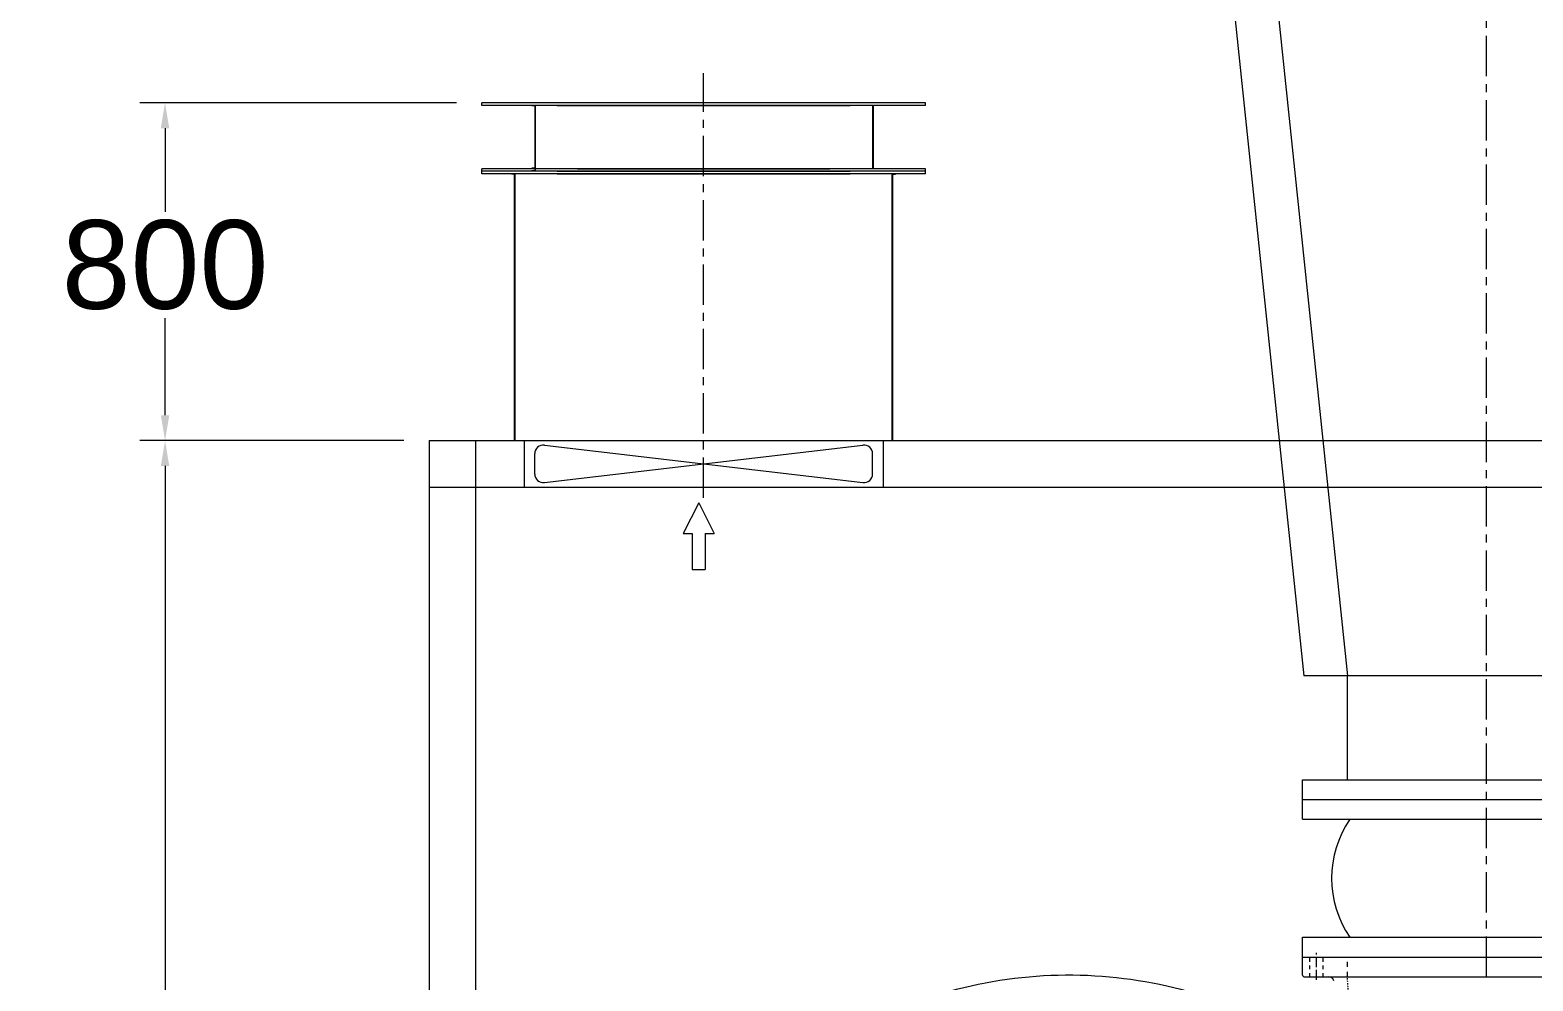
# Model space of a CAD drawing. Header units: millimetres. Extents: x -186 to 966092, y 1050 to 737262.
# Drawn here: x 136012 to 226377, y 559086 to 616299 of the extents above; entities that cross this region are included whole.
import ezdxf

# ---------------------------------------------------------------- set-up
doc = ezdxf.new("R2010")
doc.units = ezdxf.units.MM
doc.header["$LTSCALE"] = 25.4
for name, pattern in [('ACAD_ISO04W100', [30, 24, -3, 0, -3]), ('CENTER', [50.8, 31.75, -6.35, 6.35, -6.35]), ('EB_DASH', [6, 3, -3])]:
    doc.linetypes.add(name, pattern=pattern)
doc.layers.get('Defpoints').update_dxf_attribs({"lineweight": 5})
doc.layers.add('CAXA1', color=5, linetype='CENTER', lineweight=5)
doc.styles.add('Roman', font='arial.ttf')
doc.styles.get("Standard").update_dxf_attribs({"font": 'arial.ttf'})
doc.dimstyles.new('ISO-25', dxfattribs={"dimscale": 30, "dimtxt": 38.1, "dimasz": 38.1, "dimexe": 50.8, "dimexo": 50.8, "dimgap": 15.875, "dimtad": 1, "dimtih": 1, "dimtoh": 1, "dimdec": 1, "dimlfac": 0.03937, "dimdsep": 46, "dimtxsty": 'Standard', "dimcen": 63.5, "dimclrd": 7, "dimclre": 7, "dimclrt": 7, "dimadec": 0, "dimazin": 0, "dimtfac": 1, "dimtdec": 1, "dimtmove": 0, "dimatfit": 3, "dimfxl": 25.4, "dimlwd": 5, "dimlwe": 5, "dimarcsym": 0})

# ---------------------------------------------------------------- blocks, each defined once
blk = doc.blocks.new('*D238')
at = {"color": 7, "linetype": 'Continuous', "lineweight": 5, "transparency": 16777216}
for p, q in [((158480, 591598), (142605, 591598)), ((144129, 590074), (144129, 540528)), ((144129, 491522), (144129, 534129)), ((152068, 489998), (142605, 489998))]:
    blk.add_line(p, q, dxfattribs=at)
at = {"color": 7, "transparency": 16777216}
for points in [[(143875, 590074), (144383, 590074), (144129, 591598)], [(143875, 491522), (144383, 491522), (144129, 489998)]]:
    blk.add_solid(points, dxfattribs=at)
at = {"layer": 'Defpoints', "color": 0, "transparency": 16777216}
for p in [(160004, 591598), (144129, 489998), (153592, 489998)]:
    blk.add_point(p, dxfattribs=at)
at = {"color": 7, "lineweight": 5, "transparency": 16777216, "insert": (144129, 537329), "char_height": 5334, "attachment_point": 5, "style": 'Roman'}
blk.add_mtext('4000', dxfattribs=at)
blk = doc.blocks.new('*D240')
at = {"color": 7, "linetype": 'Continuous', "lineweight": 5, "transparency": 16777216}
for p, q in [((161655, 611918), (142605, 611918)), ((144129, 610394), (144129, 605355)), ((144129, 593122), (144129, 598956)), ((158480, 591598), (142605, 591598))]:
    blk.add_line(p, q, dxfattribs=at)
at = {"color": 7, "transparency": 16777216}
for points in [[(143875, 610394), (144383, 610394), (144129, 611918)], [(143875, 593122), (144383, 593122), (144129, 591598)]]:
    blk.add_solid(points, dxfattribs=at)
at = {"layer": 'Defpoints', "color": 0, "transparency": 16777216}
for p in [(163179, 611918), (144129, 591598), (160004, 591598)]:
    blk.add_point(p, dxfattribs=at)
at = {"color": 7, "lineweight": 5, "transparency": 16777216, "insert": (144129, 602156), "char_height": 5334, "attachment_point": 5, "style": 'Roman'}
blk.add_mtext('800', dxfattribs=at)

msp = doc.modelspace()

# ---------------------------------------------------------------- linework, layer by layer
at = {"color": 7, "lineweight": 5}
for p, q in [((204054.69, 659249.1), (212603.54, 577440.78)), ((206671.86, 659249.1), (215220.7, 577440.78)), ((189849.15, 611917.72), (163179.15, 611917.72)), ((163179.15, 611765.32), (163179.15, 611917.72)), ((189849.15, 611765.32), (189849.15, 611917.72)), ((189849.15, 611765.32), (163179.15, 611765.32)), ((166379.55, 611765.32), (166176.35, 611765.32)), ((166176.35, 611739.92), (166176.35, 611765.32)), ((166354.15, 611739.92), (166176.35, 611739.92)), ((166354.15, 611739.92), (166354.15, 607980.72)), ((166379.55, 611765.32), (166379.55, 607955.32)), ((167713.05, 611765.32), (185315.25, 611765.32)), ((168894.15, 611765.32), (184134.15, 611765.32)), ((186674.15, 611765.32), (186674.15, 607955.32)), ((186699.55, 611739.92), (186699.55, 607980.72)), ((166354.15, 609098.32), (166354.15, 607828.32)), ((166379.55, 609098.32), (166379.55, 607802.92)), ((189849.15, 607955.32), (163179.15, 607955.32)), ((163179.15, 607802.92), (163179.15, 607955.32)), ((189849.15, 607802.92), (163179.15, 607802.92)), ((163179.15, 607650.52), (163179.15, 607802.92)), ((189849.15, 607650.52), (163179.15, 607650.52)), ((165173.05, 607650.52), (164969.85, 607650.52)), ((164969.85, 607625.12), (164969.85, 607650.52)), ((165173.05, 607650.52), (164969.85, 607650.52)), ((164969.85, 607625.12), (164969.85, 607650.52)), ((165147.65, 607625.12), (164969.85, 607625.12)), ((165147.65, 607625.12), (164969.85, 607625.12)), ((165147.65, 591597.72), (165147.65, 607650.52)), ((165173.05, 591597.72), (165173.05, 607650.52)), ((187309.15, 607802.92), (165719.15, 607802.92)), ((166354.15, 607980.72), (166176.35, 607980.72)), ((166176.35, 607980.72), (166176.35, 607955.32)), ((166379.55, 607955.32), (166176.35, 607955.32)), ((166354.15, 607828.32), (166176.35, 607828.32)), ((166176.35, 607828.32), (166176.35, 607802.92)), ((166379.55, 607802.92), (166176.35, 607802.92)), ((167713.05, 607802.92), (185315.25, 607802.92)), ((167713.05, 607650.52), (185315.25, 607650.52)), ((168919.55, 607955.32), (184108.75, 607955.32)), ((168919.55, 607802.92), (184108.75, 607802.92)), ((187855.25, 607650.52), (188058.45, 607650.52)), ((187855.25, 607650.52), (188058.45, 607650.52)), ((187855.25, 591597.72), (187855.25, 607650.52)), ((187880.65, 591597.72), (187880.65, 607650.52)), ((187880.65, 607625.12), (188058.45, 607625.12)), ((187880.65, 607625.12), (188058.45, 607625.12)), ((188058.45, 607625.12), (188058.45, 607650.52)), ((188058.45, 607625.12), (188058.45, 607650.52)), ((189849.15, 607802.92), (189849.15, 607955.32)), ((189849.15, 607650.52), (189849.15, 607802.92)), ((160004.15, 591597.72), (243824.15, 591597.72)), ((160004.15, 591597.72), (160004.15, 489997.72)), ((162798.15, 591597.72), (162798.15, 489997.72)), ((165719.15, 591597.72), (165719.15, 588803.72)), ((166941.98, 589081.81), (186086.32, 591319.64)), ((166941.98, 591319.64), (186086.32, 589081.81)), ((187309.15, 591597.72), (187309.15, 588803.72)), ((166354.15, 589583.5), (166354.15, 590817.95)), ((186674.15, 589583.5), (186674.15, 590817.95)), ((160004.15, 588803.72), (243824.15, 588803.72)), ((176215.08, 587853.72), (175285.05, 586009.67)), ((176215.08, 587853.72), (177145.11, 586009.67)), ((175285.05, 586009.67), (175823.23, 586009.67)), ((175823.23, 586009.67), (175823.23, 583845.54)), ((176606.92, 586009.67), (177145.11, 586009.67)), ((176606.92, 586009.67), (176606.92, 583845.54)), ((175823.23, 583845.54), (176606.92, 583845.54)), ((234570.79, 577440.78), (212603.54, 577440.78)), ((215220.7, 571193.6), (215220.7, 577440.78)), ((212524.75, 571193.6), (234650.18, 571193.6)), ((212524.75, 570003.66), (212524.75, 571193.6)), ((212524.75, 570003.66), (234650.18, 570003.66)), ((212524.75, 568813.72), (212524.75, 570003.66)), ((212524.75, 570003.66), (234650.18, 570003.66)), ((212524.75, 568813.72), (234650.18, 568813.72)), ((212524.75, 561711.27), (234650.18, 561711.27)), ((212524.75, 560521.33), (212524.75, 561711.27)), ((212524.75, 560521.33), (234650.18, 560521.33)), ((212524.75, 559442.95), (212524.75, 560521.33)), ((212636.3, 560521.33), (234538.62, 560521.33)), ((212636.3, 559331.39), (234538.62, 559331.39))]:
    msp.add_line(p, q, dxfattribs=at)
at = {"color": 7, "linetype": 'EB_DASH', "lineweight": 5, "ltscale": 3}
for p, q in [((212952.38, 559331.39), (212952.38, 560521.33)), ((213770.46, 559331.39), (213770.46, 560521.33))]:
    msp.add_line(p, q, dxfattribs=at)
at = {"color": 7, "linetype": 'ACAD_ISO04W100', "lineweight": 5}
msp.add_line((213361.42, 559146.17), (213361.42, 560772.58), dxfattribs=at)
at = {"color": 7, "linetype": 'EB_DASH', "lineweight": 5, "ltscale": 4}
msp.add_line((215220.7, 559331.39), (215220.7, 560521.33), dxfattribs=at)
at = {"color": 7, "linetype": 'EB_DASH', "lineweight": 5}
msp.add_line((215633.44, 553092.57), (215220.7, 559331.39), dxfattribs=at)
at = {"color": 7, "lineweight": 5}
for centre, radius, start, end in [((166862.15, 590817.95), 508, 80.9592229, 180), ((186166.15, 590817.95), 508, 0, 99.0407771), ((166862.15, 589583.5), 508, 180, 279.0407771), ((186166.15, 589583.5), 508, 260.9592229, 0), ((220565.3, 565262.5), 6292.04, 145.6393673, 214.3606327), ((212636.3, 559442.95), 111.56, 180, 270), ((214105.1, 559033.91), 297.48, 10, 90)]:
    msp.add_arc(centre, radius, start, end, dxfattribs=at)
msp.add_open_spline([(176585.43, 548390.93), (177611.46, 549765.7), (180381.72, 552840.7), (185739.6, 556617.52), (192497.82, 559097.47), (199589.84, 559734.26), (206526.12, 558521.44), (211344.58, 556288.85), (213763.06, 554612.97), (214273.67, 554230.98)], degree=3, knots=[2975.55533106, 2975.55533106, 2975.55533106, 2975.55533106, 3113.95301727, 3307.97828655, 3499.91094382, 3689.75102832, 3877.49858062, 4063.15364268, 4114.56473824, 4114.56473824, 4114.56473824, 4114.56473824], dxfattribs=at)
at = {"layer": 'CAXA1', "linetype": 'CENTER', "lineweight": 5, "ltscale": 3}
for p, q in [((223587.46, 559331.39), (223587.46, 670991.4)), ((176514.15, 588159.02), (176514.15, 613711.56))]:
    msp.add_line(p, q, dxfattribs=at)

# ---------------------------------------------------------------- dimensions: what is measured, and where the dimension line sits
at = {"color": 7, "lineweight": 5}
for base, p1, p2, picture, middle in [((144128.62, 591597.72), (163179.15, 611917.72), (160004.15, 591597.72), '*D240', (144128.62, 602155.73)), ((144128.62, 489997.72), (160004.15, 591597.72), (153592.33, 489997.72), '*D238', (144128.62, 537328.83))]:
    dim = msp.add_linear_dim(base=base, p1=p1, p2=p2, angle=90, dimstyle='ISO-25', override={"dimscale": 30, "dimtxt": 177.8, "dimasz": 50.8, "dimdec": 0, "dimpost": '\\X', "dimtxsty": 'Roman'}, dxfattribs=at)
    dim.commit()
    dim.dimension.update_dxf_attribs({"geometry": picture, "text_midpoint": middle, "dimtype": 160})

doc.saveas('drawing.dxf')
